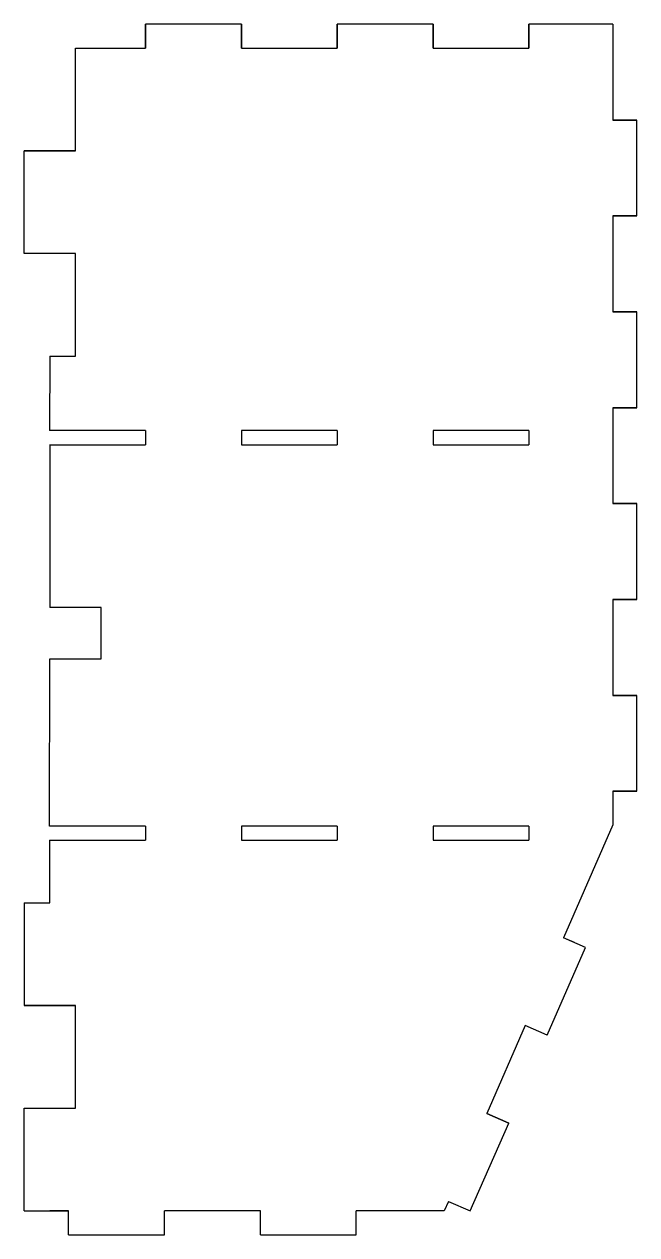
# Model space of a CAD drawing. Header units: millimetres. Extents: x 12 to 251, y 7 to 479.
import ezdxf

# ---------------------------------------------------------------- set-up
doc = ezdxf.new("R2010")
doc.units = ezdxf.units.MM
doc.layers.get('0').update_dxf_attribs({"lineweight": 25, "true_color": 0xffffff})

msp = doc.modelspace()

# ---------------------------------------------------------------- linework, layer by layer
for p, q in [((59.65, 478.77), (59.65, 469.43)), ((97.01, 478.77), (59.65, 478.77)), ((59.65, 469.43), (59.65, 478.77)), ((97.01, 478.77), (97.01, 469.43)), ((97.01, 469.43), (97.01, 478.77)), ((134.37, 478.77), (134.37, 469.43)), ((171.73, 478.77), (134.37, 478.77)), ((134.37, 469.43), (134.37, 478.77)), ((171.73, 478.77), (171.73, 469.43)), ((171.73, 469.43), (171.73, 478.77)), ((209.09, 478.77), (209.09, 469.43)), ((241.78, 478.77), (209.09, 478.77)), ((209.09, 469.43), (209.09, 478.77)), ((241.78, 478.77), (241.78, 441.41)), ((32.38, 469.43), (59.65, 469.43)), ((32.38, 429.43), (32.38, 469.43)), ((97.01, 469.43), (134.37, 469.43)), ((171.73, 469.43), (209.09, 469.43)), ((241.78, 441.41), (251.12, 441.41)), ((251.12, 441.41), (241.78, 441.41)), ((251.12, 404.05), (251.12, 441.41)), ((32.38, 429.43), (12.38, 429.43)), ((12.38, 389.43), (12.38, 429.43)), ((12.38, 429.43), (32.38, 429.43)), ((241.78, 404.05), (251.12, 404.05)), ((241.78, 404.05), (241.78, 366.69)), ((251.12, 404.05), (241.78, 404.05)), ((32.38, 389.43), (12.38, 389.43)), ((32.38, 389.43), (12.38, 389.43)), ((32.38, 349.43), (32.38, 389.43)), ((241.78, 366.69), (251.12, 366.69)), ((251.12, 366.69), (241.78, 366.69)), ((251.12, 329.33), (251.12, 366.69)), ((22.38, 349.43), (22.29, 320.41)), ((22.38, 349.43), (32.38, 349.43)), ((241.78, 329.33), (251.12, 329.33)), ((241.78, 329.33), (241.78, 291.97)), ((251.12, 329.33), (241.78, 329.33)), ((59.65, 320.41), (22.29, 320.41)), ((59.65, 320.41), (59.65, 314.91)), ((97.01, 320.41), (97.01, 314.91)), ((134.37, 320.41), (97.01, 320.41)), ((134.37, 320.41), (134.37, 314.91)), ((171.73, 320.41), (171.73, 314.91)), ((209.09, 320.41), (171.73, 320.41)), ((209.09, 320.41), (209.09, 314.91)), ((22.29, 314.91), (59.65, 314.91)), ((22.38, 314.91), (22.38, 251.5)), ((97.01, 314.91), (134.37, 314.91)), ((171.73, 314.91), (209.09, 314.91)), ((241.78, 291.97), (251.12, 291.97)), ((251.12, 291.97), (241.78, 291.97)), ((251.12, 254.61), (251.12, 291.97)), ((42.38, 251.5), (22.38, 251.5)), ((42.38, 231.5), (42.38, 251.5)), ((241.78, 254.61), (251.12, 254.61)), ((241.78, 254.61), (241.78, 217.25)), ((251.12, 254.61), (241.78, 254.61)), ((22.29, 166.3), (22.38, 231.5)), ((22.38, 231.5), (42.38, 231.5)), ((241.78, 217.25), (251.12, 217.25)), ((251.12, 217.25), (241.78, 217.25)), ((251.12, 179.89), (251.12, 217.25)), ((241.78, 179.89), (251.12, 179.89)), ((251.12, 179.89), (241.78, 179.89)), ((241.78, 179.89), (241.78, 166.8)), ((59.65, 166.3), (22.29, 166.3)), ((59.65, 166.3), (59.65, 160.8)), ((97.01, 166.3), (97.01, 160.8)), ((134.37, 166.3), (97.01, 166.3)), ((134.37, 166.3), (134.37, 160.8)), ((171.73, 166.3), (171.73, 160.8)), ((209.09, 166.3), (171.73, 166.3)), ((209.09, 166.3), (209.09, 160.8)), ((241.78, 166.8), (222.54, 122.83)), ((22.29, 160.8), (59.65, 160.8)), ((22.38, 136.44), (22.38, 160.8)), ((97.01, 160.8), (134.37, 160.8)), ((171.73, 160.8), (209.09, 160.8)), ((12.38, 136.44), (12.38, 96.44)), ((12.38, 136.44), (22.38, 136.44)), ((226.82, 120.95), (222.54, 122.83)), ((231.11, 119.09), (222.55, 122.83)), ((216.15, 84.86), (231.11, 119.09)), ((32.38, 96.44), (12.38, 96.44)), ((12.38, 96.44), (32.38, 96.44)), ((32.38, 56.44), (32.38, 96.44)), ((207.59, 88.59), (192.63, 54.36)), ((216.15, 84.86), (207.59, 88.59)), ((12.38, 56.44), (32.38, 56.44)), ((12.38, 16.44), (12.38, 56.44)), ((12.38, 56.44), (32.38, 56.44)), ((192.63, 54.36), (201.19, 50.62)), ((201.19, 50.62), (192.63, 54.36)), ((186.23, 16.38), (201.19, 50.62)), ((177.69, 20.12), (176.07, 16.44)), ((177.68, 20.12), (186.23, 16.38)), ((12.38, 16.44), (29.69, 16.44)), ((29.69, 16.44), (22.38, 16.44)), ((29.69, 7.1), (29.69, 16.44)), ((104.41, 16.44), (67.05, 16.44)), ((67.05, 7.1), (67.05, 16.44)), ((104.41, 7.1), (104.41, 16.44)), ((176.07, 16.44), (141.77, 16.44)), ((141.77, 7.1), (141.77, 16.44)), ((29.69, 7.1), (67.05, 7.1)), ((104.41, 7.1), (141.77, 7.1))]:
    msp.add_line(p, q)

doc.saveas('drawing.dxf')
